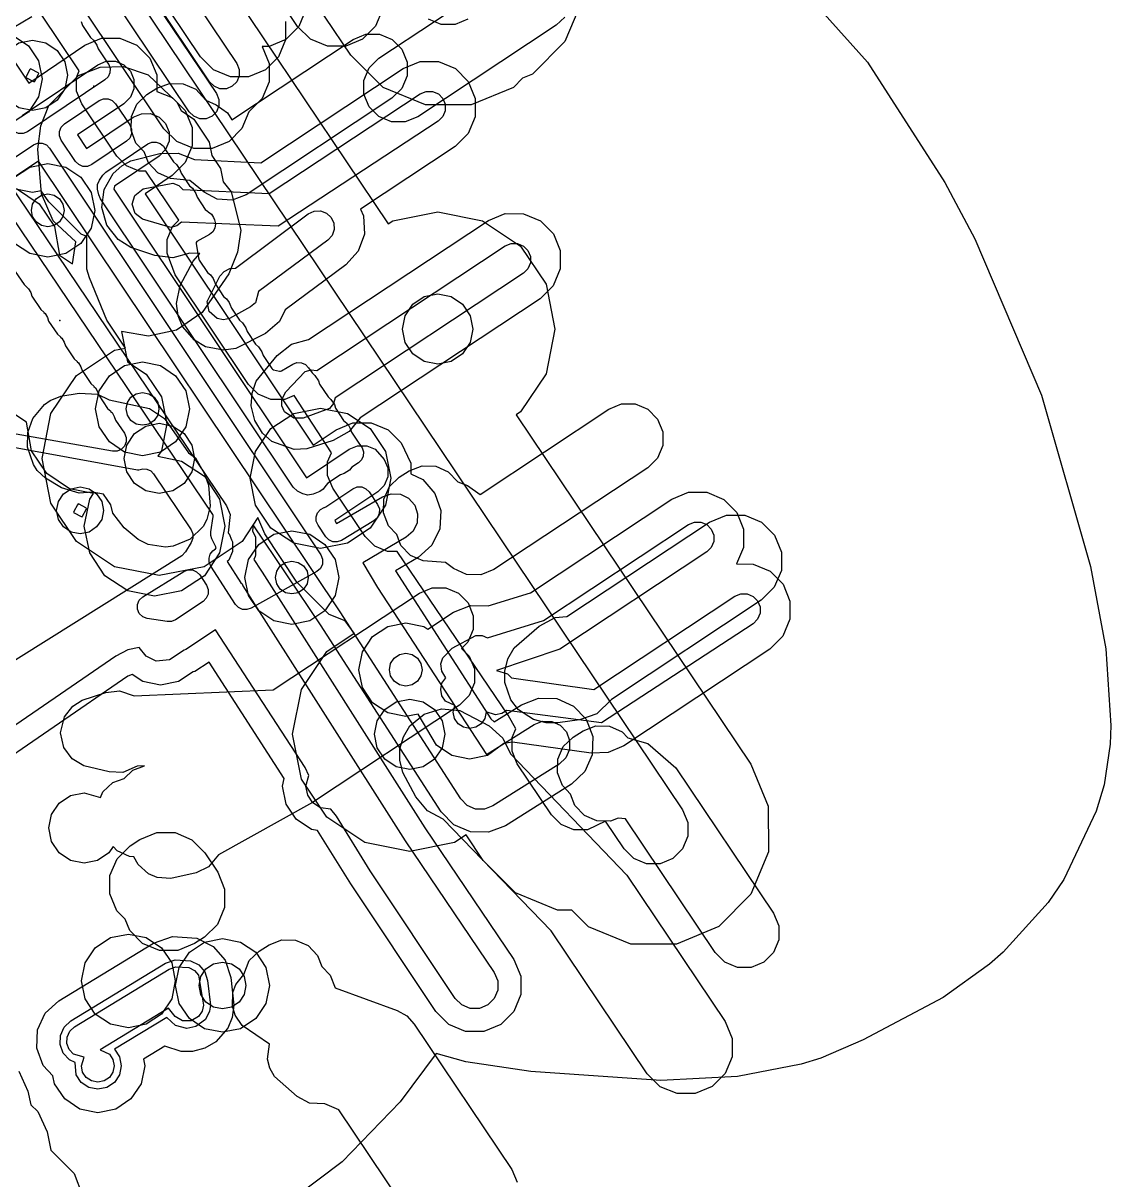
# Model space of a CAD drawing. Header units: metres. Extents: x 8738 to 9560, y -8972 to -7699.
# Drawn here: x 9356.62 to 9403.02, y -7965.08 to -7915.73 of the extents above; entities that cross this region are included whole.
import ezdxf

# ---------------------------------------------------------------- set-up
doc = ezdxf.new("R2010")
doc.units = ezdxf.units.M
for name, color, linetype in [('AI_GREENING_EXCLUSIONS', 1, 'Continuous'), ('AI_GREENING_LAWN', 82, 'Continuous'), ('AI_GREENING_REJECTED', 6, 'Continuous')]:
    doc.layers.add(name, color=color, linetype=linetype)

msp = doc.modelspace()

# ---------------------------------------------------------------- linework, layer by layer
at = {"layer": 'AI_GREENING_EXCLUSIONS'}
for points in [[(9371.952, -7915.139), (9371.654, -7915.86), (9371.103, -7916.413), (9370.383, -7916.712), (9369.602, -7916.713), (9368.881, -7916.415), (9368.328, -7915.864), (9361.941, -7906.33)], [(9361.336, -7910.878), (9365.737, -7917.448), (9365.842, -7917.7), (9365.842, -7917.973), (9365.738, -7918.225), (9365.545, -7918.419), (9365.293, -7918.524), (9365.02, -7918.524), (9364.767, -7918.42), (9364.574, -7918.227), (9360.457, -7912.082)], [(9367.811, -7915.663), (9367.812, -7916.443), (9367.514, -7917.165), (9366.963, -7917.717), (9366.243, -7918.017), (9365.462, -7918.018), (9364.741, -7917.72), (9364.188, -7917.169), (9360.29, -7911.35)], [(9360.408, -7912.096), (9364.873, -7918.727), (9364.978, -7918.98), (9364.978, -7919.253), (9364.874, -7919.505), (9364.681, -7919.699), (9364.429, -7919.803), (9364.156, -7919.804), (9363.903, -7919.7), (9363.71, -7919.507), (9359.593, -7913.361)], [(9380.478, -7914.714), (9379.734, -7916.517), (9378.356, -7917.898), (9377.923, -7918.078), (9377.534, -7918.468), (9375.733, -7919.217), (9373.782, -7919.219), (9371.978, -7918.475), (9370.597, -7917.097), (9367.323, -7912.21)], [(9360.214, -7912.721), (9384.752, -7949.293), (9384.977, -7949.833), (9384.978, -7950.418), (9384.755, -7950.959), (9384.342, -7951.374), (9383.802, -7951.599), (9383.216, -7951.6), (9382.675, -7951.377), (9382.261, -7950.964), (9381.462, -7949.774), (9380.693, -7950.149), (9380.108, -7950.149), (9379.568, -7949.925), (9379.154, -7949.511), (9377.701, -7947.334), (9377.478, -7946.793), (9377.478, -7946.208), (9377.633, -7945.835), (9377.307, -7945.258), (9372.583, -7938.269), (9372.168, -7938.269), (9371.628, -7938.045), (9371.214, -7937.632), (9371.214, -7937.632), (9369.838, -7935.574), (9369.613, -7935.033), (9369.613, -7934.447), (9369.774, -7934.06), (9368.184, -7931.619), (9367.78, -7931.786), (9367.194, -7931.786), (9366.654, -7931.562), (9366.24, -7931.148), (9363.111, -7926.46), (9362.768, -7925.538), (9362.767, -7924.952), (9362.99, -7924.411), (9363.261, -7924.139), (9361.861, -7922.041), (9361.578, -7922.042), (9361.037, -7921.819), (9360.622, -7921.406), (9359.121, -7919.169), (9358.896, -7918.629), (9358.895, -7918.044), (9359.009, -7917.768), (9355.768, -7912.912)], [(9365.082, -7913.695), (9372.196, -7924.297), (9372.394, -7924.164), (9374.308, -7923.784), (9376.221, -7924.164), (9377.843, -7925.248), (9378.927, -7926.87), (9379.308, -7928.784), (9378.927, -7930.697), (9377.843, -7932.319), (9377.66, -7932.442), (9387.658, -7947.343), (9388.408, -7949.144), (9388.412, -7951.094), (9387.669, -7952.898), (9386.292, -7954.28), (9384.491, -7955.03), (9382.54, -7955.034), (9380.736, -7954.291), (9380.024, -7953.582), (9379.423, -7953.582), (9377.622, -7952.834), (9376.243, -7951.454), (9375.516, -7950.365), (9375.027, -7950.691), (9373.114, -7951.072), (9371.201, -7950.691), (9369.578, -7949.608), (9368.495, -7947.985), (9368.114, -7946.072), (9368.495, -7944.159), (9369.578, -7942.536), (9369.578, -7942.536), (9370.746, -7941.757), (9370.354, -7941.233), (9369.684, -7940.956), (9368.305, -7939.578), (9366.928, -7937.52), (9366.641, -7936.827), (9365.966, -7937.839), (9364.343, -7938.922), (9362.43, -7939.303), (9360.517, -7938.922), (9358.894, -7937.839), (9357.811, -7936.216), (9357.43, -7934.303), (9357.811, -7932.39), (9358.894, -7930.767), (9360.517, -7929.684), (9360.992, -7929.589), (9360.2, -7928.402), (9359.454, -7926.6), (9359.336, -7926.227), (9359.334, -7924.83), (9359.098, -7924.733), (9357.716, -7923.356), (9357.395, -7922.878), (9357.016, -7922.953), (9355.103, -7922.572)], [(9379.726, -7915.472), (9379.365, -7915.808), (9373.456, -7919.721), (9372.914, -7919.942), (9372.329, -7919.94), (9371.789, -7919.714), (9371.377, -7919.298), (9371.155, -7918.757), (9371.158, -7918.171), (9371.384, -7917.632), (9371.8, -7917.219), (9376.541, -7914.08)], [(9354.49, -7914.738), (9356.86, -7918.283), (9359.252, -7916.673), (9359.97, -7916.373), (9360.753, -7916.371), (9361.475, -7916.668), (9362.026, -7917.217), (9362.327, -7917.937), (9362.329, -7918.639), (9362.976, -7918.905), (9363.528, -7919.456), (9363.828, -7920.176), (9363.83, -7920.957), (9363.533, -7921.678), (9362.982, -7922.231), (9361.822, -7923.009), (9368.989, -7933.735), (9369.973, -7933.077), (9370.693, -7932.778), (9371.474, -7932.778), (9372.195, -7933.076), (9372.747, -7933.628), (9373.155, -7934.505), (9373.155, -7934.954), (9373.671, -7935.206), (9374.188, -7935.79), (9374.443, -7936.527), (9374.395, -7937.306), (9374.054, -7938.008), (9373.469, -7938.525), (9372.501, -7939.091), (9376.58, -7945.406), (9376.717, -7945.546), (9377.881, -7944.811), (9378.609, -7944.531), (9379.389, -7944.551), (9380.103, -7944.868), (9380.64, -7945.433), (9380.92, -7946.162), (9380.9, -7946.942), (9380.583, -7947.655), (9380.017, -7948.193), (9377.197, -7949.974), (9376.476, -7950.253), (9375.703, -7950.237), (9374.994, -7949.93), (9374.454, -7949.376), (9369.306, -7941.399), (9366.434, -7937.14), (9366.412, -7937.386), (9366.53, -7937.666), (9366.53, -7937.689), (9366.538, -7937.71), (9366.532, -7938.078), (9366.533, -7938.446), (9366.525, -7938.467), (9366.524, -7938.49), (9366.47, -7938.615), (9366.759, -7939.069), (9366.794, -7939.104), (9366.817, -7939.16), (9373.758, -7950.068), (9377.554, -7955.678), (9377.852, -7956.399), (9377.851, -7957.18), (9377.552, -7957.9), (9377, -7958.452), (9376.278, -7958.75), (9375.498, -7958.749), (9374.777, -7958.45), (9374.226, -7957.897), (9370.596, -7952.453), (9369.177, -7950.181), (9368.923, -7950.131), (9368.274, -7949.697), (9367.84, -7949.048), (9367.688, -7948.283), (9367.752, -7947.96), (9364.553, -7942.998), (9363.945, -7943.39), (9363.882, -7943.409), (9363.253, -7943.818), (9362.488, -7943.97), (9361.723, -7943.818), (9361.28, -7943.522), (9361.087, -7943.597), (9351.652, -7950.08)], [(9368.683, -7915.144), (9368.385, -7915.866), (9367.834, -7916.418), (9367.114, -7916.718), (9366.813, -7916.718), (9367.117, -7917.445), (9367.118, -7918.225), (9366.82, -7918.946), (9366.254, -7919.505), (9365.956, -7920.226), (9365.405, -7920.779), (9364.684, -7921.078), (9363.904, -7921.079), (9363.183, -7920.781), (9362.63, -7920.23), (9359.041, -7914.873)], [(9356.992, -7915.461), (9356.227, -7915.915), (9356.022, -7916.222), (9356.2, -7916.257), (9356.849, -7916.691), (9357.283, -7917.34), (9357.435, -7918.105), (9357.283, -7918.87), (9356.849, -7919.519), (9356.2, -7919.953), (9355.435, -7920.105), (9354.67, -7919.953), (9354.021, -7919.519), (9353.587, -7918.87), (9353.435, -7918.105), (9353.587, -7917.34), (9353.802, -7917.018), (9353.624, -7916.983), (9352.975, -7916.549), (9352.541, -7915.9), (9352.389, -7915.135)], [(9390.661, -7915.192), (9392.635, -7917.39), (9395.938, -7922.525), (9397.215, -7924.93), (9400.065, -7931.605), (9402.154, -7938.907), (9402.807, -7942.43), (9403.02, -7945.693), (9402.984, -7946.5), (9402.73, -7948.224), (9402.389, -7949.351), (9401.009, -7952.269), (9400.349, -7953.254), (9398.424, -7955.364), (9397.846, -7955.886), (9395.863, -7957.298), (9392.452, -7959.102), (9390.645, -7959.887), (9389.817, -7960.143), (9387.09, -7960.675), (9383.826, -7960.846), (9378.276, -7960.458), (9375.512, -7960.042), (9374.245, -7959.689), (9372.709, -7961.749), (9370.234, -7964.308), (9368.209, -7965.835)], [(9375.586, -7915.56), (9375.046, -7915.785), (9374.46, -7915.786), (9373.919, -7915.562)], [(9356.583, -7919.668), (9359.81, -7917.503), (9360.169, -7917.353), (9360.56, -7917.352), (9360.921, -7917.501), (9361.197, -7917.775), (9361.347, -7918.137), (9361.348, -7918.527), (9361.199, -7918.887), (9360.925, -7919.163), (9358.944, -7920.496), (9359.327, -7921.071), (9361.31, -7919.74), (9361.671, -7919.59), (9362.061, -7919.589), (9362.422, -7919.738), (9362.698, -7920.013), (9362.848, -7920.373), (9362.849, -7920.763), (9362.7, -7921.124), (9362.425, -7921.401), (9360.519, -7922.679), (9360.491, -7922.817), (9368.713, -7935.122), (9370.528, -7933.909), (9370.889, -7933.759), (9371.279, -7933.759), (9371.64, -7933.908), (9372.025, -7934.34), (9372.174, -7934.701), (9372.174, -7935.091), (9372.025, -7935.452), (9371.749, -7935.728), (9369.912, -7936.954), (9369.995, -7937.08), (9371.957, -7935.934), (9372.326, -7935.807), (9372.715, -7935.831), (9373.066, -7936.002), (9373.325, -7936.294), (9373.452, -7936.663), (9373.428, -7937.052), (9373.257, -7937.403), (9372.965, -7937.662), (9371.109, -7938.751), (9371.734, -7939.813), (9376.393, -7946.933), (9378.415, -7945.656), (9378.779, -7945.516), (9379.169, -7945.526), (9379.526, -7945.685), (9379.795, -7945.968), (9379.935, -7946.332), (9379.925, -7946.722), (9379.766, -7947.078), (9379.483, -7947.347), (9376.663, -7949.128), (9376.303, -7949.268), (9375.916, -7949.26), (9375.561, -7949.106), (9375.292, -7948.83), (9370.143, -7940.852), (9357.284, -7921.613), (9355.968, -7922.49), (9365.303, -7936.321), (9365.455, -7936.686), (9365.374, -7937.469), (9365.388, -7937.5), (9365.411, -7937.524), (9365.51, -7937.775), (9365.55, -7937.865), (9365.55, -7937.877), (9365.554, -7937.888), (9365.551, -7938.071), (9365.552, -7938.255), (9365.547, -7938.264), (9365.547, -7938.278), (9365.391, -7938.635), (9365.33, -7938.694), (9365.912, -7939.608), (9365.961, -7939.658), (9365.994, -7939.738), (9372.92, -7950.616), (9376.722, -7956.233), (9376.871, -7956.594), (9376.871, -7956.984), (9376.721, -7957.344), (9376.445, -7957.62), (9376.084, -7957.769), (9375.694, -7957.768), (9375.334, -7957.619), (9375.058, -7957.342), (9371.428, -7951.898), (9369.99, -7949.567), (9369.742, -7949.272), (9369.305, -7949.207), (9368.981, -7948.99), (9368.764, -7948.666), (9368.688, -7948.283), (9368.815, -7947.824), (9368.658, -7947.486), (9364.834, -7941.615), (9363.567, -7942.453), (9363.497, -7942.482), (9362.871, -7942.894), (9362.292, -7942.95), (9361.866, -7942.734), (9361.575, -7942.366), (9361.094, -7942.471), (9360.575, -7942.736), (9351.086, -7949.256)], [(9356.34, -7922.779), (9357.313, -7923.43), (9357.963, -7924.403), (9358.175, -7925.632), (9358.725, -7925.999), (9358.872, -7925.057), (9357.898, -7924.162), (9357.4, -7923.011), (9357.255, -7921.111), (9357.385, -7920.113), (9357.724, -7919.238), (9358.983, -7917.959), (9359.914, -7917.609), (9360.908, -7917.582), (9361.958, -7917.934), (9363.182, -7919.093), (9363.36, -7919.458), (9363.91, -7919.825), (9364.56, -7920.799), (9364.674, -7921.372), (9365.043, -7921.924), (9365.157, -7922.495), (9365.496, -7922.93), (9365.906, -7924.565), (9365.77, -7925.494), (9365.392, -7926.426), (9364.267, -7928.07), (9363.17, -7928.832), (9361.971, -7929.082), (9360.815, -7928.882), (9361.076, -7930.174), (9361.872, -7930.706), (9362.523, -7931.679), (9362.751, -7932.827), (9362.523, -7933.975), (9362.365, -7934.21), (9363.381, -7934.412), (9364.355, -7935.063), (9365.005, -7936.036), (9365.233, -7937.184), (9365.005, -7938.332), (9364.355, -7939.305), (9363.381, -7939.956), (9362.233, -7940.184), (9361.085, -7939.956), (9360.112, -7939.305), (9359.462, -7938.332), (9359.233, -7937.184), (9359.462, -7936.036), (9359.619, -7935.801), (9358.603, -7935.599), (9357.63, -7934.948), (9356.979, -7933.975), (9356.765, -7932.754), (9355.969, -7932.222)], [(9374.044, -7967.984), (9370.095, -7962.098), (9369.498, -7961.837), (9368.834, -7961.806), (9368.316, -7961.532), (9367.34, -7960.679), (9367.143, -7960.325), (9367.048, -7959.932), (9367.134, -7959.292), (9365.973, -7958.492), (9365.673, -7958.063), (9365.554, -7957.676), (9365.573, -7957.091), (9365.698, -7956.749), (9366.035, -7956.323), (9366.271, -7955.728), (9366.693, -7955.323), (9367.114, -7955.054), (9367.66, -7954.841), (9368.245, -7954.853), (9368.781, -7955.088), (9369.186, -7955.51), (9369.371, -7955.985), (9369.724, -7956.352), (9369.936, -7956.896), (9372.576, -7957.862), (9372.986, -7958.09), (9373.306, -7958.435), (9377.475, -7964.648), (9377.7, -7965.188)], [(9356.44, -7960.447), (9356.826, -7961.303), (9356.955, -7961.886), (9357.257, -7962.172), (9357.643, -7963.028), (9357.804, -7963.811), (9358.797, -7964.816), (9359.158, -7965.745)]]:
    msp.add_lwpolyline(points, dxfattribs=at)
for points in [[(9357.59, -7919.339), (9357.016, -7919.453), (9356.442, -7919.339), (9355.955, -7919.014), (9355.63, -7918.527), (9355.516, -7917.953), (9355.63, -7917.379), (9355.955, -7916.892), (9356.442, -7916.567), (9357.016, -7916.453), (9357.59, -7916.567), (9358.077, -7916.892), (9358.402, -7917.379), (9358.516, -7917.953), (9358.402, -7918.527), (9358.077, -7919.014), (9357.59, -7919.339)], [(9362.322, -7918.508), (9362.868, -7918.297), (9363.453, -7918.311), (9363.988, -7918.548), (9364.42, -7919.016), (9364.863, -7919.217), (9365.339, -7919.558), (9365.521, -7919.851), (9370.701, -7916.421), (9371.243, -7916.199), (9371.828, -7916.202), (9372.368, -7916.428), (9372.78, -7916.844), (9373.002, -7917.385), (9372.999, -7917.971), (9372.773, -7918.51), (9372.357, -7918.923), (9366.131, -7923.046), (9365.538, -7923.276), (9364.903, -7923.241), (9364.34, -7922.945), (9363.736, -7922.44), (9362.91, -7922.351), (9362.375, -7922.114), (9361.971, -7921.69), (9361.788, -7921.215), (9361.436, -7920.845), (9361.225, -7920.299), (9361.239, -7919.714), (9361.476, -7919.179), (9361.9, -7918.775), (9362.322, -7918.508)], [(9363.883, -7925.888), (9364.165, -7925.56), (9363.736, -7925.539), (9363.011, -7925.739), (9362.237, -7925.642), (9361.215, -7925.298), (9360.672, -7924.963), (9360.192, -7924.347), (9359.985, -7923.595), (9360.082, -7922.82), (9360.467, -7922.142), (9360.827, -7921.816), (9361.215, -7921.602), (9362.452, -7921.294), (9363.232, -7921.274), (9363.934, -7921.544), (9366.758, -7921.684), (9372.84, -7917.657), (9373.562, -7917.361), (9374.342, -7917.364), (9375.062, -7917.666), (9375.611, -7918.22), (9375.907, -7918.942), (9375.904, -7919.723), (9375.602, -7920.442), (9375.048, -7920.992), (9371.01, -7923.666), (9371.143, -7923.946), (9371.181, -7924.725), (9370.918, -7925.46), (9370.394, -7926.038), (9367.805, -7927.958), (9367.554, -7928.457), (9366.962, -7928.967), (9365.7, -7929.612), (9365.165, -7929.685), (9364.4, -7929.533), (9363.933, -7929.261), (9363.424, -7928.669), (9363.238, -7928.22), (9363.165, -7927.685), (9363.317, -7926.92), (9363.883, -7925.888)], [(9363.265, -7922.653), (9363.442, -7922.821), (9367.12, -7923.003), (9373.557, -7918.741), (9373.81, -7918.637), (9374.083, -7918.638), (9374.335, -7918.744), (9374.527, -7918.938), (9374.631, -7919.191), (9374.63, -7919.464), (9374.524, -7919.716), (9374.33, -7919.908), (9367.5, -7924.389), (9363.373, -7924.22), (9363.18, -7924.37), (9362.917, -7924.442), (9361.712, -7924.097), (9361.408, -7923.853), (9361.28, -7923.45), (9361.388, -7923.076), (9361.744, -7922.791), (9363.01, -7922.555), (9363.265, -7922.653)], [(9358.44, -7921.867), (9359.089, -7922.301), (9359.523, -7922.95), (9359.675, -7923.715), (9359.523, -7924.48), (9359.089, -7925.129), (9358.44, -7925.563), (9357.675, -7925.715), (9356.91, -7925.563), (9356.261, -7925.129), (9355.827, -7924.48), (9355.675, -7923.715), (9355.827, -7922.95), (9356.261, -7922.301), (9356.91, -7921.867), (9357.675, -7921.715), (9358.44, -7921.867)], [(9358.17, -7923.22), (9358.322, -7923.447), (9358.375, -7923.715), (9358.322, -7923.983), (9358.17, -7924.21), (9357.943, -7924.362), (9357.675, -7924.415), (9357.407, -7924.362), (9357.18, -7924.21), (9357.028, -7923.983), (9356.975, -7923.715), (9357.028, -7923.447), (9357.18, -7923.22), (9357.407, -7923.068), (9357.675, -7923.015), (9357.943, -7923.068), (9358.17, -7923.22)], [(9365.683, -7926.179), (9368.786, -7923.87), (9369.032, -7923.753), (9369.305, -7923.739), (9369.562, -7923.831), (9369.765, -7924.015), (9369.882, -7924.262), (9369.895, -7924.534), (9369.803, -7924.792), (9369.62, -7924.994), (9366.67, -7927.182), (9366.53, -7927.657), (9366.323, -7927.835), (9365.433, -7928.332), (9365.165, -7928.385), (9364.897, -7928.332), (9364.556, -7928.029), (9364.47, -7927.6), (9365.015, -7926.527), (9365.193, -7926.32), (9365.437, -7926.197), (9365.683, -7926.179)], [(9366.569, -7931.01), (9367.454, -7929.902), (9368.072, -7929.425), (9368.797, -7929.228), (9376.469, -7924.15), (9377.191, -7923.854), (9377.971, -7923.858), (9378.691, -7924.159), (9379.241, -7924.713), (9379.536, -7925.435), (9379.533, -7926.216), (9379.231, -7926.936), (9378.677, -7927.485), (9371.002, -7932.565), (9370.536, -7933.155), (9369.854, -7933.535), (9368.73, -7933.884), (9368.19, -7933.914), (9367.23, -7933.577), (9366.827, -7933.217), (9366.502, -7932.685), (9366.355, -7932.059), (9366.391, -7931.519), (9366.569, -7931.01)], [(9368.915, -7930.517), (9369.157, -7930.548), (9377.187, -7925.234), (9377.439, -7925.13), (9377.713, -7925.132), (9377.964, -7925.237), (9378.157, -7925.431), (9378.26, -7925.684), (9378.259, -7925.957), (9378.154, -7926.209), (9377.96, -7926.401), (9369.929, -7931.716), (9369.862, -7931.951), (9369.693, -7932.165), (9368.565, -7932.586), (9368.17, -7932.589), (9367.766, -7932.306), (9367.663, -7932.053), (9367.664, -7931.78), (9367.822, -7931.46), (9368.651, -7930.589), (9368.915, -7930.517)], [(9374.882, -7930.17), (9374.308, -7930.284), (9373.734, -7930.17), (9373.247, -7929.844), (9372.922, -7929.358), (9372.808, -7928.784), (9372.922, -7928.21), (9373.247, -7927.723), (9373.734, -7927.398), (9374.308, -7927.284), (9374.882, -7927.398), (9375.369, -7927.723), (9375.694, -7928.21), (9375.808, -7928.784), (9375.694, -7929.358), (9375.369, -7929.844), (9374.882, -7930.17)], [(9363.129, -7930.771), (9363.563, -7931.42), (9363.715, -7932.185), (9363.563, -7932.95), (9363.129, -7933.599), (9362.48, -7934.033), (9361.715, -7934.185), (9360.95, -7934.033), (9360.301, -7933.599), (9359.867, -7932.95), (9359.715, -7932.185), (9359.867, -7931.42), (9360.301, -7930.771), (9360.95, -7930.337), (9361.715, -7930.185), (9362.48, -7930.337), (9363.129, -7930.771)], [(9361.96, -7937.972), (9361.526, -7937.753), (9360.93, -7937.255), (9360.454, -7936.636), (9360.36, -7936.284), (9360.053, -7935.826), (9359.575, -7935.737), (9359.008, -7935.787), (9358.264, -7935.552), (9357.576, -7935.149), (9357.228, -7934.81), (9357.059, -7934.565), (9356.806, -7933.827), (9356.821, -7933.195), (9357.034, -7932.596), (9357.536, -7931.998), (9357.781, -7931.83), (9358.228, -7931.638), (9359.014, -7931.509), (9359.793, -7931.557), (9360.297, -7931.803), (9362.011, -7932.164), (9362.66, -7932.598), (9363.683, -7934.058), (9363.971, -7934.279), (9364.362, -7934.954), (9364.529, -7935.445), (9364.598, -7936.334), (9364.462, -7936.905), (9364.3, -7937.2), (9363.748, -7937.752), (9363.027, -7938.051), (9362.694, -7938.089), (9361.96, -7937.972)], [(9361.96, -7937.972), (9361.526, -7937.753), (9360.93, -7937.255), (9360.454, -7936.636), (9360.36, -7936.284), (9360.053, -7935.826), (9359.575, -7935.737), (9359.008, -7935.787), (9358.264, -7935.552), (9357.576, -7935.149), (9357.228, -7934.81), (9357.059, -7934.565), (9356.806, -7933.827), (9356.821, -7933.195), (9357.034, -7932.596), (9357.536, -7931.998), (9357.781, -7931.83), (9358.228, -7931.638), (9359.014, -7931.509), (9359.793, -7931.557), (9360.297, -7931.803), (9362.011, -7932.164), (9362.66, -7932.598), (9363.683, -7934.058), (9363.971, -7934.279), (9364.362, -7934.954), (9364.529, -7935.445), (9364.598, -7936.334), (9364.462, -7936.905), (9364.3, -7937.2), (9363.748, -7937.752), (9363.027, -7938.051), (9362.694, -7938.089), (9361.96, -7937.972)], [(9362.21, -7931.69), (9362.362, -7931.917), (9362.415, -7932.185), (9362.362, -7932.453), (9362.21, -7932.68), (9361.983, -7932.832), (9361.715, -7932.885), (9361.447, -7932.832), (9361.22, -7932.68), (9361.068, -7932.453), (9361.015, -7932.185), (9361.068, -7931.917), (9361.22, -7931.69), (9361.447, -7931.538), (9361.715, -7931.485), (9361.983, -7931.538), (9362.21, -7931.69)], [(9368.163, -7937.92), (9367.19, -7937.27), (9366.54, -7936.297), (9366.311, -7935.149), (9366.54, -7934), (9367.19, -7933.027), (9368.163, -7932.377), (9369.311, -7932.149), (9370.459, -7932.377), (9371.433, -7933.027), (9372.083, -7934), (9372.311, -7935.149), (9372.083, -7936.297), (9371.433, -7937.27), (9370.459, -7937.92), (9369.311, -7938.149), (9368.163, -7937.92)], [(9372.67, -7935.101), (9373.092, -7934.834), (9373.638, -7934.623), (9374.223, -7934.637), (9374.758, -7934.874), (9375.164, -7935.3), (9375.571, -7935.456), (9376.114, -7935.835), (9381.608, -7932.197), (9382.15, -7931.976), (9382.735, -7931.978), (9383.275, -7932.204), (9383.687, -7932.62), (9383.908, -7933.161), (9383.906, -7933.747), (9383.68, -7934.286), (9383.264, -7934.699), (9376.707, -7939.041), (9376.144, -7939.267), (9375.538, -7939.251), (9374.987, -7938.997), (9374.641, -7938.741), (9373.68, -7938.677), (9373.145, -7938.44), (9372.741, -7938.016), (9372.558, -7937.541), (9372.206, -7937.171), (9371.995, -7936.625), (9372.009, -7936.04), (9372.246, -7935.505), (9372.67, -7935.101)], [(9363.004, -7935.689), (9362.43, -7935.803), (9361.856, -7935.689), (9361.369, -7935.364), (9361.044, -7934.877), (9360.93, -7934.303), (9361.044, -7933.729), (9361.369, -7933.242), (9361.856, -7932.917), (9362.43, -7932.803), (9363.004, -7932.917), (9363.491, -7933.242), (9363.816, -7933.729), (9363.93, -7934.303), (9363.816, -7934.877), (9363.491, -7935.364), (9363.004, -7935.689)], [(9358.668, -7937.443), (9358.344, -7937.226), (9358.127, -7936.902), (9358.051, -7936.519), (9358.127, -7936.136), (9358.344, -7935.812), (9358.668, -7935.595), (9359.051, -7935.519), (9359.434, -7935.595), (9359.758, -7935.812), (9359.975, -7936.136), (9360.051, -7936.519), (9359.975, -7936.902), (9359.758, -7937.226), (9359.434, -7937.443), (9359.051, -7937.519), (9358.668, -7937.443)], [(9373.884, -7941.583), (9374.975, -7940.862), (9375.701, -7940.576), (9376.453, -7940.589), (9378.26, -7940.03), (9384.289, -7936.037), (9385.011, -7935.742), (9385.792, -7935.745), (9386.511, -7936.047), (9387.061, -7936.601), (9387.356, -7937.323), (9387.353, -7938.103), (9387.059, -7938.805), (9387.769, -7938.808), (9388.489, -7939.11), (9389.038, -7939.664), (9389.334, -7940.386), (9389.33, -7941.166), (9389.029, -7941.886), (9388.475, -7942.435), (9382.242, -7946.563), (9381.579, -7946.846), (9380.859, -7946.875), (9377.494, -7946.402), (9377.132, -7946.467), (9376.434, -7946.974), (9375.669, -7947.126), (9374.904, -7946.974), (9374.255, -7946.54), (9373.474, -7945.21), (9372.945, -7945.315), (9372.18, -7945.163), (9371.531, -7944.729), (9371.097, -7944.08), (9370.945, -7943.315), (9371.097, -7942.55), (9371.531, -7941.901), (9372.18, -7941.467), (9372.945, -7941.315), (9373.71, -7941.467), (9373.884, -7941.583)], [(9374.927, -7942.392), (9375.932, -7941.855), (9376.205, -7941.86), (9376.429, -7941.958), (9378.822, -7941.217), (9385.007, -7937.121), (9385.26, -7937.018), (9385.533, -7937.019), (9385.785, -7937.125), (9385.977, -7937.318), (9386.08, -7937.571), (9386.079, -7937.844), (9385.974, -7938.096), (9385.78, -7938.289), (9379.512, -7942.439), (9376.81, -7943.349), (9377.286, -7943.485), (9377.448, -7943.668), (9380.973, -7944.165), (9386.984, -7940.184), (9387.237, -7940.081), (9387.51, -7940.082), (9387.762, -7940.187), (9387.954, -7940.381), (9388.058, -7940.634), (9388.056, -7940.907), (9387.951, -7941.159), (9387.757, -7941.352), (9381.292, -7945.578), (9377.252, -7945.055), (9377.047, -7945.187), (9376.778, -7945.235), (9376.367, -7945.114), (9376.316, -7945.394), (9376.164, -7945.621), (9375.937, -7945.773), (9375.669, -7945.826), (9375.401, -7945.773), (9375.174, -7945.621), (9375.022, -7945.394), (9374.969, -7945.126), (9375.033, -7944.843), (9374.639, -7944.658), (9374.487, -7944.431), (9374.434, -7944.163), (9374.487, -7943.895), (9374.648, -7943.662), (9374.476, -7943.385), (9374.44, -7943.067), (9374.524, -7942.807), (9374.927, -7942.392)], [(9378.629, -7941.454), (9379.321, -7941.093), (9379.808, -7941.05), (9385.903, -7937.014), (9386.625, -7936.719), (9387.405, -7936.722), (9388.125, -7937.024), (9388.674, -7937.578), (9388.97, -7938.3), (9388.967, -7939.08), (9388.665, -7939.8), (9388.111, -7940.35), (9381.722, -7944.58), (9381.088, -7945.199), (9380.35, -7945.454), (9379.425, -7945.58), (9378.939, -7945.586), (9378.389, -7945.446), (9377.76, -7945.032), (9377.427, -7944.606), (9377.173, -7943.868), (9377.166, -7943.383), (9377.296, -7942.858), (9377.562, -7942.388), (9378.629, -7941.454)], [(9369.499, -7937.971), (9369.933, -7938.62), (9370.085, -7939.385), (9369.933, -7940.15), (9369.499, -7940.799), (9368.85, -7941.233), (9368.085, -7941.385), (9367.32, -7941.233), (9366.671, -7940.799), (9366.237, -7940.15), (9366.085, -7939.385), (9366.237, -7938.62), (9366.671, -7937.971), (9367.32, -7937.537), (9368.085, -7937.385), (9368.85, -7937.537), (9369.499, -7937.971)], [(9368.58, -7938.89), (9368.732, -7939.117), (9368.785, -7939.385), (9368.732, -7939.653), (9368.58, -7939.88), (9368.353, -7940.032), (9368.085, -7940.085), (9367.817, -7940.032), (9367.59, -7939.88), (9367.438, -7939.653), (9367.385, -7939.385), (9367.438, -7939.117), (9367.59, -7938.89), (9367.817, -7938.738), (9368.085, -7938.685), (9368.353, -7938.738), (9368.58, -7938.89)], [(9360.283, -7951.129), (9359.796, -7951.454), (9359.222, -7951.568), (9358.648, -7951.454), (9358.161, -7951.129), (9357.836, -7950.642), (9357.722, -7950.068), (9357.836, -7949.494), (9358.161, -7949.007), (9358.648, -7948.682), (9359.222, -7948.568), (9359.917, -7948.763), (9360.024, -7948.53), (9360.452, -7948.13), (9360.929, -7947.952), (9361.302, -7947.604), (9361.804, -7947.417), (9361.489, -7947.43), (9360.879, -7947.696), (9360.294, -7947.678), (9359.209, -7947.416), (9358.709, -7947.112), (9358.363, -7946.64), (9358.222, -7946.006), (9358.385, -7945.326), (9358.747, -7944.866), (9359.148, -7944.62), (9360.146, -7944.291), (9360.727, -7944.222), (9361.358, -7944.433), (9367.29, -7944.174), (9373.524, -7940.046), (9374.066, -7939.825), (9374.651, -7939.827), (9375.191, -7940.053), (9375.603, -7940.469), (9375.825, -7941.01), (9375.822, -7941.596), (9375.596, -7942.135), (9375.323, -7942.406), (9375.656, -7942.743), (9375.878, -7943.284), (9375.876, -7943.87), (9375.649, -7944.41), (9375.234, -7944.822), (9368.96, -7948.976), (9364.962, -7951.219), (9364.537, -7951.731), (9364.006, -7951.978), (9362.919, -7952.232), (9362.336, -7952.186), (9361.964, -7952.024), (9361.533, -7951.628), (9361.352, -7951.298), (9361.16, -7951.291), (9360.628, -7951.048), (9360.458, -7950.866), (9360.283, -7951.129)], [(9373.44, -7942.82), (9373.592, -7943.047), (9373.645, -7943.315), (9373.592, -7943.583), (9373.44, -7943.81), (9373.213, -7943.962), (9372.945, -7944.015), (9372.677, -7943.962), (9372.45, -7943.81), (9372.298, -7943.583), (9372.245, -7943.315), (9372.298, -7943.047), (9372.45, -7942.82), (9372.677, -7942.668), (9372.945, -7942.615), (9373.213, -7942.668), (9373.44, -7942.82)], [(9374.175, -7947.133), (9373.688, -7947.458), (9373.114, -7947.572), (9372.54, -7947.458), (9372.053, -7947.133), (9371.728, -7946.646), (9371.614, -7946.072), (9371.728, -7945.498), (9372.053, -7945.011), (9372.54, -7944.686), (9373.114, -7944.572), (9373.688, -7944.686), (9374.175, -7945.011), (9374.5, -7945.498), (9374.614, -7946.072), (9374.5, -7946.646), (9374.175, -7947.133)], [(9372.69, -7947.178), (9372.698, -7946.693), (9372.844, -7946.173), (9373.123, -7945.71), (9373.723, -7945.211), (9374.468, -7944.979), (9375.245, -7945.05), (9376.497, -7945.715), (9377.08, -7946.234), (9377.408, -7946.911), (9382.375, -7952.087), (9386.563, -7958.329), (9386.863, -7959.05), (9386.865, -7959.83), (9386.567, -7960.552), (9386.017, -7961.105), (9385.296, -7961.405), (9384.516, -7961.406), (9383.794, -7961.109), (9383.242, -7960.558), (9379.153, -7954.464), (9374.534, -7949.693), (9373.868, -7949.344), (9373.368, -7948.744), (9372.819, -7947.703), (9372.69, -7947.178)], [(9380.564, -7949.53), (9380.16, -7949.106), (9379.977, -7948.631), (9379.625, -7948.261), (9379.414, -7947.715), (9379.428, -7947.13), (9379.665, -7946.595), (9380.089, -7946.191), (9380.511, -7945.924), (9381.057, -7945.713), (9381.642, -7945.727), (9382.177, -7945.964), (9382.422, -7946.22), (9383.275, -7946.461), (9384.466, -7947.502), (9388.631, -7953.71), (9388.856, -7954.25), (9388.857, -7954.835), (9388.634, -7955.376), (9388.221, -7955.791), (9387.68, -7956.016), (9387.095, -7956.017), (9386.554, -7955.794), (9386.139, -7955.381), (9382.318, -7949.686), (9382.01, -7949.655), (9381.684, -7949.781), (9381.099, -7949.767), (9380.564, -7949.53)], [(9363.939, -7955.005), (9363.216, -7955.3), (9362.436, -7955.296), (9361.717, -7954.993), (9361.168, -7954.438), (9360.975, -7953.966), (9360.617, -7953.604), (9360.322, -7952.882), (9360.326, -7952.101), (9360.628, -7951.382), (9361.183, -7950.833), (9361.6, -7950.557), (9362.323, -7950.263), (9363.103, -7950.267), (9363.823, -7950.569), (9364.371, -7951.124), (9364.923, -7951.958), (9365.217, -7952.681), (9365.213, -7953.461), (9364.911, -7954.181), (9364.356, -7954.729), (9363.939, -7955.005)], [(9365.536, -7958.16), (9365.349, -7958.609), (9364.84, -7959.2), (9364.373, -7959.471), (9363.85, -7959.608), (9363.364, -7959.608), (9362.662, -7959.375), (9361.752, -7959.931), (9361.809, -7960.218), (9361.657, -7960.983), (9361.223, -7961.632), (9360.574, -7962.066), (9359.809, -7962.218), (9359.044, -7962.066), (9358.395, -7961.632), (9357.961, -7960.983), (9357.895, -7960.652), (9357.477, -7960.199), (9357.208, -7959.466), (9357.24, -7958.686), (9357.568, -7957.978), (9358.141, -7957.449), (9362.182, -7954.982), (9362.992, -7954.702), (9364.035, -7954.769), (9364.731, -7955.121), (9365.24, -7955.714), (9365.483, -7956.455), (9365.61, -7957.625), (9365.536, -7958.16)], [(9362.96, -7955.83), (9363.112, -7956.595), (9362.96, -7957.36), (9362.526, -7958.009), (9361.877, -7958.443), (9361.112, -7958.595), (9360.347, -7958.443), (9359.698, -7958.009), (9359.264, -7957.36), (9359.112, -7956.595), (9359.264, -7955.83), (9359.698, -7955.181), (9360.347, -7954.747), (9361.112, -7954.595), (9361.877, -7954.747), (9362.526, -7955.181), (9362.96, -7955.83)], [(9362.96, -7955.83), (9363.112, -7956.595), (9362.96, -7957.36), (9362.526, -7958.009), (9361.877, -7958.443), (9361.112, -7958.595), (9360.347, -7958.443), (9359.698, -7958.009), (9359.264, -7957.36), (9359.112, -7956.595), (9359.264, -7955.83), (9359.698, -7955.181), (9360.347, -7954.747), (9361.112, -7954.595), (9361.877, -7954.747), (9362.526, -7955.181), (9362.96, -7955.83)], [(9365.129, -7958.788), (9364.364, -7958.636), (9363.715, -7958.202), (9363.281, -7957.553), (9363.129, -7956.788), (9363.281, -7956.023), (9363.715, -7955.374), (9364.364, -7954.94), (9365.129, -7954.788), (9365.894, -7954.94), (9366.543, -7955.374), (9366.977, -7956.023), (9367.129, -7956.788), (9366.977, -7957.553), (9366.543, -7958.202), (9365.894, -7958.636), (9365.129, -7958.788)], [(9364.61, -7957.623), (9364.573, -7957.892), (9364.397, -7958.24), (9363.992, -7958.547), (9363.608, -7958.623), (9363.116, -7958.493), (9362.752, -7958.149), (9360.518, -7959.513), (9360.733, -7959.835), (9360.809, -7960.218), (9360.733, -7960.601), (9360.516, -7960.925), (9360.192, -7961.142), (9359.809, -7961.218), (9359.426, -7961.142), (9359.102, -7960.925), (9358.885, -7960.601), (9358.837, -7960.076), (9358.595, -7959.964), (9358.331, -7959.677), (9358.196, -7959.311), (9358.212, -7958.921), (9358.376, -7958.567), (9358.663, -7958.303), (9362.703, -7955.835), (9363.108, -7955.695), (9363.766, -7955.732), (9364.114, -7955.908), (9364.369, -7956.204), (9364.49, -7956.575), (9364.61, -7957.623)], [(9364.746, -7957.712), (9364.422, -7957.495), (9364.205, -7957.171), (9364.129, -7956.788), (9364.205, -7956.405), (9364.422, -7956.081), (9364.746, -7955.864), (9365.129, -7955.788), (9365.512, -7955.864), (9365.836, -7956.081), (9366.053, -7956.405), (9366.129, -7956.788), (9366.053, -7957.171), (9365.836, -7957.495), (9365.512, -7957.712), (9365.129, -7957.788), (9364.746, -7957.712)], [(9364.107, -7956.352), (9364.31, -7957.624), (9364.256, -7957.891), (9364.105, -7958.118), (9363.796, -7958.297), (9363.421, -7958.297), (9363.115, -7958.118), (9362.824, -7957.753), (9359.904, -7959.537), (9360.304, -7959.723), (9360.456, -7959.95), (9360.509, -7960.218), (9360.456, -7960.486), (9360.304, -7960.713), (9360.077, -7960.865), (9359.809, -7960.918), (9359.541, -7960.865), (9359.314, -7960.713), (9359.162, -7960.486), (9359.109, -7960.218), (9359.232, -7959.845), (9358.772, -7959.722), (9358.587, -7959.521), (9358.492, -7959.265), (9358.504, -7958.992), (9358.618, -7958.744), (9358.819, -7958.559), (9362.859, -7956.091), (9363.143, -7955.993), (9363.686, -7956.021), (9363.929, -7956.145), (9364.107, -7956.352)]]:
    msp.add_lwpolyline(points, close=True, dxfattribs=at)
at = {"layer": 'AI_GREENING_LAWN'}
for points in [[(9359.092, -7915.65), (9359.154, -7915.822), (9359.503, -7916.344), (9359.625, -7916.449), (9359.774, -7916.672), (9359.824, -7916.825), (9360.22, -7917.418), (9360.278, -7917.49), (9360.333, -7917.664), (9360.322, -7917.847), (9360.246, -7918.013), (9360.115, -7918.141), (9356.806, -7920.361), (9356.626, -7920.436), (9356.431, -7920.437), (9356.25, -7920.362), (9356.112, -7920.224), (9352.835, -7915.32)], [(9355.412, -7922.019), (9357.061, -7920.918), (9357.241, -7920.843), (9357.436, -7920.843), (9357.617, -7920.918), (9357.617, -7920.918), (9357.755, -7921.056), (9369.318, -7938.412), (9369.394, -7938.602), (9369.388, -7938.806), (9369.301, -7938.991), (9369.146, -7939.125), (9366.349, -7940.693), (9366.171, -7940.753), (9365.985, -7940.742), (9365.814, -7940.664), (9365.685, -7940.529), (9364.628, -7938.898), (9364.559, -7938.734), (9364.552, -7938.557), (9364.608, -7938.388), (9364.719, -7938.249), (9364.824, -7938.158), (9364.852, -7938.12), (9364.841, -7938.073), (9364.676, -7937.727), (9364.633, -7937.586), (9364.633, -7937.438), (9364.732, -7936.784), (9364.73, -7936.74), (9364.712, -7936.699), (9355.275, -7922.715)], [(9356.286, -7926.325), (9356.661, -7926.884), (9356.797, -7927.006), (9356.793, -7927.011), (9356.853, -7927.059), (9356.946, -7927.225), (9356.998, -7927.381), (9357.374, -7927.94), (9357.51, -7928.062), (9357.506, -7928.067), (9357.566, -7928.115), (9357.659, -7928.281), (9357.711, -7928.438), (9358.087, -7928.997), (9358.223, -7929.119), (9358.219, -7929.123), (9358.279, -7929.171), (9358.372, -7929.337), (9358.424, -7929.494), (9358.8, -7930.053), (9358.936, -7930.175), (9358.932, -7930.18), (9358.992, -7930.228), (9359.085, -7930.393), (9359.137, -7930.55), (9359.513, -7931.109), (9359.649, -7931.231), (9359.645, -7931.236), (9359.704, -7931.284), (9359.798, -7931.449), (9359.85, -7931.606), (9360.226, -7932.165), (9360.362, -7932.287), (9360.357, -7932.292), (9360.417, -7932.34), (9360.511, -7932.506), (9360.563, -7932.662), (9360.941, -7933.224), (9361.015, -7933.402), (9361.017, -7933.596), (9360.945, -7933.776), (9360.81, -7933.914), (9360.632, -7933.991), (9360.439, -7933.995), (9352.207, -7932.545)], [(9352.616, -7933.161), (9361.496, -7934.791), (9361.545, -7934.79), (9361.557, -7934.784), (9361.728, -7934.738), (9361.904, -7934.753), (9362.064, -7934.83), (9362.187, -7934.957), (9363.786, -7937.343), (9363.86, -7937.517), (9363.864, -7937.706), (9363.797, -7937.882), (9363.548, -7938.289), (9363.387, -7938.452), (9353.096, -7944.894)]]:
    msp.add_lwpolyline(points, dxfattribs=at)
for points in [[(9357.126, -7918.197), (9357.28, -7917.909), (9357.292, -7917.869), (9357.26, -7917.843), (9356.972, -7917.689), (9356.932, -7917.677), (9356.906, -7917.709), (9356.752, -7917.997), (9356.74, -7918.037), (9356.772, -7918.063), (9357.06, -7918.217), (9357.1, -7918.229), (9357.126, -7918.197)], [(9361.174, -7920.629), (9361.036, -7920.767), (9359.551, -7921.763), (9359.371, -7921.838), (9359.175, -7921.839), (9358.995, -7921.764), (9358.856, -7921.626), (9358.251, -7920.719), (9358.177, -7920.539), (9358.177, -7920.345), (9358.251, -7920.165), (9358.388, -7920.027), (9359.87, -7919.03), (9360.05, -7918.954), (9360.245, -7918.954), (9360.426, -7919.028), (9360.564, -7919.166), (9361.173, -7920.073), (9361.248, -7920.253), (9361.248, -7920.448), (9361.174, -7920.629)], [(9363.725, -7922.67), (9363.847, -7922.775), (9363.996, -7922.998), (9364.045, -7923.15), (9364.392, -7923.672), (9364.482, -7923.753), (9364.521, -7923.774), (9364.655, -7923.878), (9364.746, -7924.02), (9364.786, -7924.113), (9364.825, -7924.29), (9364.799, -7924.469), (9364.711, -7924.627), (9364.573, -7924.743), (9364.033, -7925.051), (9363.999, -7925.081), (9363.997, -7925.126), (9364.101, -7925.741), (9364.139, -7925.838), (9364.493, -7926.366), (9364.618, -7926.473), (9364.736, -7926.622), (9364.758, -7926.696), (9364.764, -7926.694), (9364.825, -7926.866), (9365.174, -7927.386), (9365.299, -7927.494), (9365.417, -7927.643), (9365.439, -7927.717), (9365.445, -7927.715), (9365.507, -7927.887), (9365.855, -7928.407), (9365.977, -7928.512), (9366.126, -7928.735), (9366.176, -7928.887), (9366.537, -7929.428), (9366.658, -7929.533), (9366.807, -7929.755), (9366.857, -7929.908), (9367.23, -7930.467), (9367.261, -7930.498), (9367.3, -7930.517), (9367.555, -7930.58), (9367.601, -7930.583), (9367.645, -7930.567), (9368.125, -7930.279), (9368.303, -7930.214), (9368.493, -7930.22), (9368.667, -7930.296), (9368.799, -7930.432), (9368.946, -7930.655), (9369.069, -7930.761), (9369.217, -7930.983), (9369.267, -7931.136), (9369.628, -7931.676), (9369.749, -7931.781), (9369.898, -7932.004), (9369.948, -7932.156), (9370.295, -7932.678), (9370.43, -7932.801), (9370.426, -7932.806), (9370.485, -7932.854), (9370.578, -7933.02), (9370.629, -7933.177), (9370.976, -7933.699), (9370.98, -7933.703), (9371.09, -7933.846), (9371.141, -7934.019), (9371.128, -7934.199), (9371.052, -7934.362), (9370.923, -7934.488), (9370.644, -7934.675), (9370.54, -7934.796), (9370.317, -7934.945), (9370.165, -7934.996), (9369.617, -7935.362), (9369.531, -7935.462), (9369.427, -7935.608), (9369.277, -7935.708), (9368.989, -7935.832), (9368.774, -7935.872), (9368.561, -7935.816), (9368.329, -7935.695), (9368.143, -7935.53), (9359.924, -7923.228), (9359.85, -7923.053), (9359.799, -7922.808), (9359.798, -7922.608), (9359.875, -7922.424), (9360.017, -7922.216), (9360.151, -7922.083), (9361.945, -7920.88), (9362.111, -7920.808), (9362.291, -7920.8), (9362.463, -7920.856), (9362.604, -7920.97), (9362.694, -7921.127), (9362.695, -7921.129), (9363.044, -7921.65), (9363.165, -7921.754), (9363.314, -7921.977), (9363.364, -7922.13), (9363.725, -7922.67)], [(9369.475, -7936.393), (9369.537, -7936.363), (9370.692, -7935.592), (9370.872, -7935.517), (9371.067, -7935.517), (9371.248, -7935.592), (9371.386, -7935.73), (9371.742, -7936.263), (9371.818, -7936.449), (9371.814, -7936.65), (9371.732, -7936.834), (9371.583, -7936.97), (9370.202, -7937.796), (9370.024, -7937.861), (9369.835, -7937.854), (9369.662, -7937.778), (9369.529, -7937.643), (9369.201, -7937.149), (9369.129, -7936.98), (9369.123, -7936.796), (9369.184, -7936.623), (9369.304, -7936.483), (9369.466, -7936.396), (9369.475, -7936.393)], [(9359.327, -7936.435), (9359.295, -7936.409), (9359.007, -7936.255), (9358.967, -7936.243), (9358.941, -7936.275), (9358.787, -7936.563), (9358.775, -7936.603), (9358.807, -7936.629), (9359.095, -7936.783), (9359.135, -7936.795), (9359.161, -7936.763), (9359.315, -7936.475), (9359.327, -7936.435)], [(9364.3, -7940.403), (9363.127, -7941.184), (9362.957, -7941.256), (9362.773, -7941.262), (9361.913, -7941.13), (9361.725, -7941.06), (9361.579, -7940.921), (9361.5, -7940.736), (9361.5, -7940.535), (9361.579, -7940.35), (9361.724, -7940.212), (9363.471, -7939.12), (9363.651, -7939.052), (9363.844, -7939.056), (9364.021, -7939.134), (9364.156, -7939.272), (9364.443, -7939.715), (9364.514, -7939.895), (9364.513, -7940.089), (9364.437, -7940.267), (9364.3, -7940.403)]]:
    msp.add_lwpolyline(points, close=True, dxfattribs=at)
at = {"layer": 'AI_GREENING_REJECTED'}
for p in [(9359.64, -7918.42), (9358.19, -7928.42)]:
    msp.add_point(p, dxfattribs=at)

doc.saveas('drawing.dxf')
